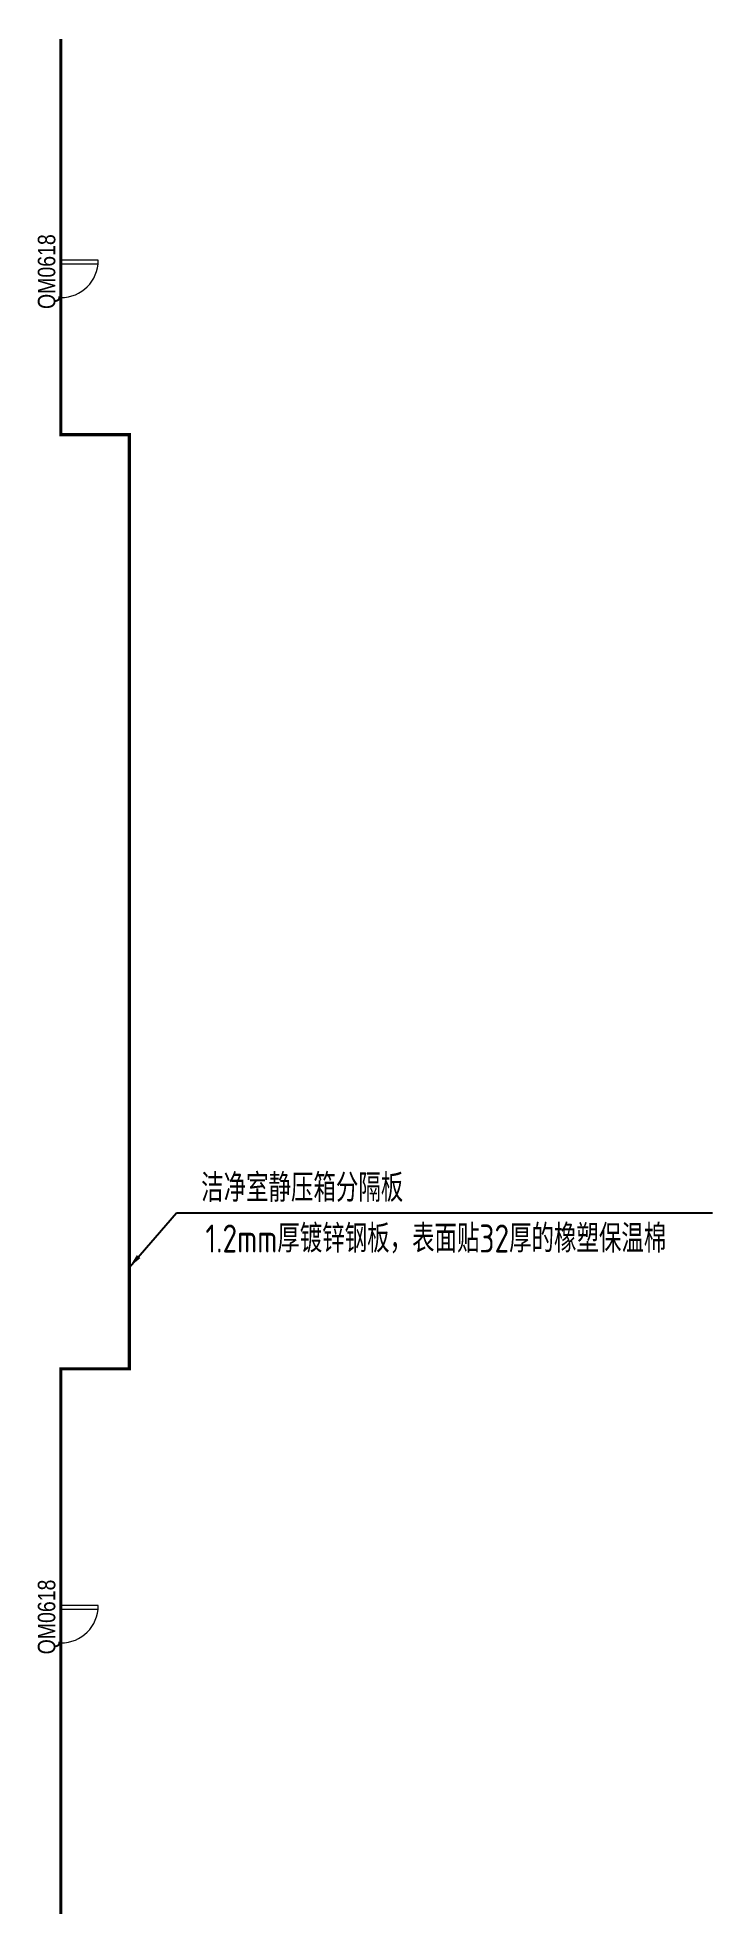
# Model space of a CAD drawing. Header units: millimetres. Extents: x 125 to 36000, y -25 to 30125.
# Drawn here: x 25178 to 36000, y -25 to 30125 of the extents above; entities outside this region: 4.
import ezdxf
from ezdxf.enums import TextEntityAlignment as Align

# ---------------------------------------------------------------- set-up
doc = ezdxf.new("R2010")
doc.units = ezdxf.units.MM
doc.header["$LTSCALE"] = 5
for name, color, linetype in [('K-AREA_TEXT', 4, 'Continuous'), ('K-K-PART-TP', 200, 'Continuous'), ('K-PART-TEXT', 4, 'Continuous')]:
    doc.layers.add(name, color=color, linetype=linetype)
doc.layers.add('K-PART-DOOR', color=10, linetype='Continuous', lineweight=18)
doc.styles.add('Arial', font='arial.ttf', dxfattribs={"width": 0.8, "height": 5.592013})
doc.styles.add('EDRI-COM', font='tssdeng.shx', dxfattribs={"width": 0.8, "bigfont": 'hztxt.shx'})
doc.dimstyles.new('MW_DIM_TICK_035_150', dxfattribs={"dimscale": 150, "dimtxt": 3, "dimasz": 1.5, "dimexe": 1.6, "dimexo": 0.825, "dimgap": 1, "dimtad": 1, "dimdec": 0, "dimzin": 12, "dimdsep": 46, "dimtxsty": 'EDRI-COM', "dimblk": 'ARCHTICK', "dimcen": 1, "dimclrd": 256, "dimclre": 256, "dimclrt": 256, "dimadec": 0, "dimazin": 3, "dimtfac": 1, "dimtdec": 0, "dimtix": 1, "dimtmove": 2, "dimatfit": 1, "dimfxl": 1.25, "dimtolj": 1, "dimtzin": 0, "dimlwd": -1, "dimlwe": -1, "dimarcsym": 1})

# ---------------------------------------------------------------- blocks, each defined once
blk = doc.blocks.new('单开门 1000X2000')
blk.add_lwpolyline([(9, -6), (107, -6), (107, 994), (9, 994)], close=True)
blk.add_arc((9, -6), 1000, 0, 90)
blk = doc.blocks.new('_ArchTick')
at = {"color": 0, "linetype": 'ByBlock', "const_width": 0.4}
blk.add_lwpolyline([(-0.5, -0.5), (0.5, 0.5)], dxfattribs=at)

msp = doc.modelspace()

# ---------------------------------------------------------------- linework, layer by layer
at = {"layer": 'K-K-PART-TP', "const_width": 50}
for points in [[(25550, 30100), (25550, 23750), (26650, 23750), (26650, 8750), (25550, 8750), (25550, 0)], [(150, 6850), (750, 6850), (750, 900)]]:
    msp.add_lwpolyline(points, dxfattribs=at)

# ---------------------------------------------------------------- block references
at = {"layer": 'K-PART-DOOR', "xscale": 0.6, "yscale": 0.6, "zscale": 0.6, "rotation": 270}
for p in [(25554, 26555), (25554, 4955)]:
    msp.add_blockref('单开门 1000X2000', p, dxfattribs=at)

# ---------------------------------------------------------------- texts
at = {"layer": 'K-AREA_TEXT', "style": 'Arial', "width": 0.8}
for p in [(25322, 25767), (25322, 4167)]:
    msp.add_text('QM0618', height=280, rotation=90, dxfattribs=at).set_placement(p, align=Align.MIDDLE_LEFT)
at = {"layer": 'K-PART-TEXT', "style": 'EDRI-COM', "width": 0.8}
for s, p in [('洁净室静压箱分隔板', (27802, 11432)), ('1.2mm厚镀锌钢板，表面贴32厚的橡塑保温棉', (27870, 10618)), ('DCC封堵', (2058, 6699)), ('1.2mm厚镀锌钢板', (1970, 5885))]:
    msp.add_text(s, height=450, dxfattribs=at).set_placement(p)

# ---------------------------------------------------------------- leaders
at = {"layer": 'K-PART-TEXT'}
for points in [[(26650, 10383), (27407, 11255), (36000, 11255)], [(750, 5650), (1507, 6522), (5310, 6522)]]:
    msp.add_leader(points, dimstyle='MW_DIM_TICK_035_150', override={"dimgap": 1, "dimtad": 1}, dxfattribs=at)

doc.saveas('drawing.dxf')
